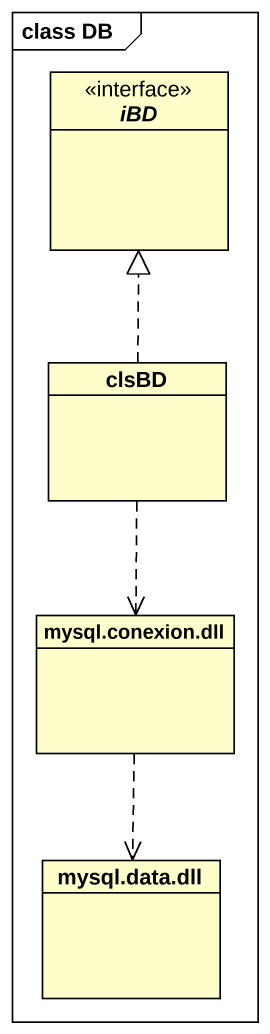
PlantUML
@startuml
mainframe class DB
hide circle
hide empty members
interface iBD <<interface>>
class clsBD
class "mysql.conexion.dll" as mysql_conexion_dll
class "mysql.data.dll" as mysql_data_dll
clsBD .up.|> iBD
clsBD ..> mysql_conexion_dll
mysql_conexion_dll ..> mysql_data_dll
@enduml
